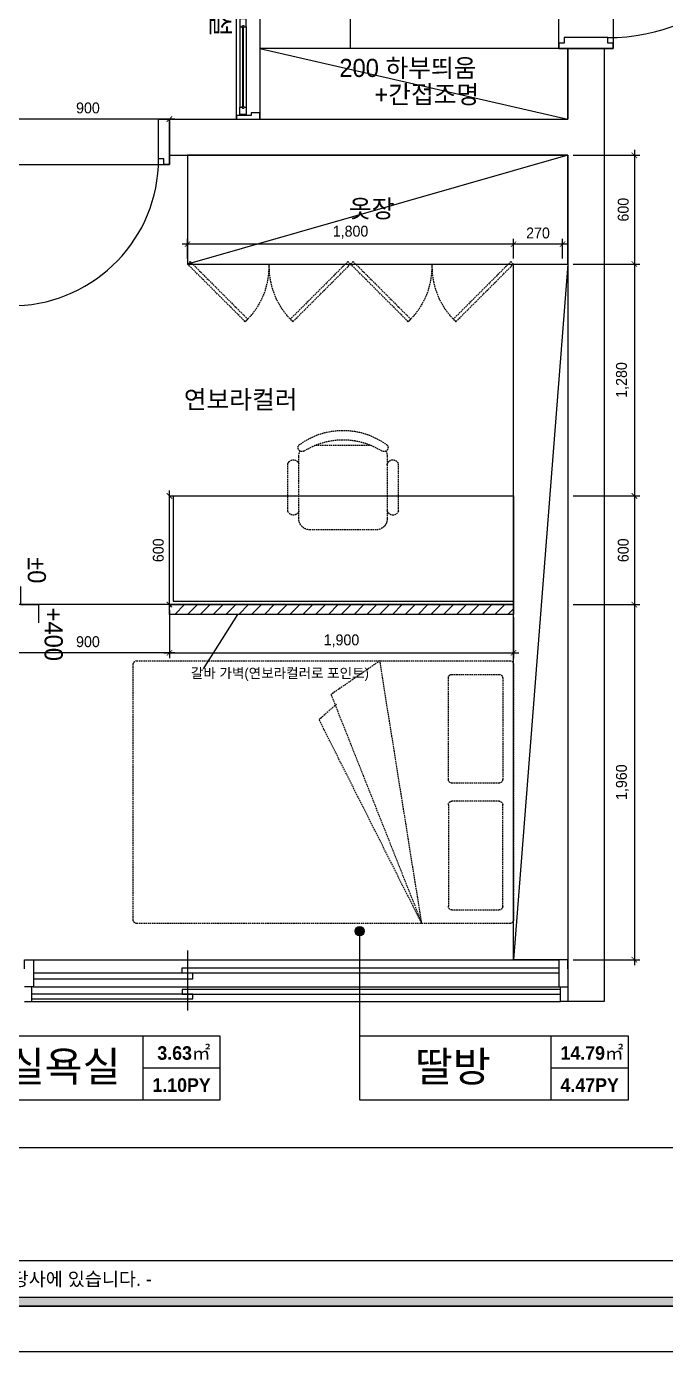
# Model space of a CAD drawing. Header units: millimetres. Extents: x -551172 to 232469, y -3435 to 261611.
# Drawn here: x 153092 to 156620, y 79203 to 86516 of the extents above; entities that cross this region are included whole.
import ezdxf
from ezdxf.enums import TextEntityAlignment as Align

# ---------------------------------------------------------------- set-up
doc = ezdxf.new("R2010")
doc.units = ezdxf.units.MM
doc.header["$LTSCALE"] = 10
doc.header["$PDMODE"] = 3
doc.linetypes.add('DH-HID2', pattern=[1.2, 0.8, -0.4])
doc.layers.get('DEFPOINTS').update_dxf_attribs({"color": 248})
for name, color, linetype in [('0-ELC TEXT', 7, 'Continuous'), ('03-TEXT', 3, 'Continuous'), ('03-WAL NEW', 3, 'Continuous'), ('06-FUR', 6, 'Continuous'), ('3.기호.계단선', 30, 'Continuous'), ('C-HAT', 251, 'Continuous'), ('F-SYM', 7, 'Continuous'), ('FORM(YOURNAME)-11', 1, 'Continuous'), ('FU-FURM', 251, 'DH-HID2'), ('Layer 1', 7, 'Continuous'), ('도면층2', 2, 'Continuous'), ('도면층4', 4, 'Continuous'), ('도면층5', 5, 'Continuous'), ('도면층8', 8, 'Continuous')]:
    doc.layers.add(name, color=color, linetype=linetype)
doc.styles.add('HY 울릉도 L', font='')
doc.styles.add('YOURNAME', font='HY울릉도M.TTF')
doc.styles.add('넥슨고딕', font='NEXONLv1GothicBold.ttf')
doc.styles.add('코레일둥고', font='Korail_Round_Gothic_Medium.ttf')
doc.styles.get('HY 울릉도 L').set_extended_font_data('HY울릉도L')
doc.dimstyles.new('30', dxfattribs={"dimscale": 30, "dimtxt": 2, "dimasz": 1, "dimexe": 1, "dimexo": 1, "dimgap": 1, "dimtad": 1, "dimdec": 0, "dimrnd": 0.05, "dimdsep": 46, "dimlunit": 6, "dimtxsty": 'HY 울릉도 L', "dimblk": 'ARCHTICK', "dimcen": 2.5, "dimdle": 1, "dimclrd": 133, "dimclre": 133, "dimclrt": 30, "dimadec": 0, "dimazin": 0, "dimtfac": 1, "dimtdec": 0, "dimtix": 1, "dimtmove": 2, "dimatfit": 3, "dimldrblk": 'ARCHTICK', "dimfxl": 1, "dimlwd": -1, "dimlwe": -1, "dimarcsym": 0})

# ---------------------------------------------------------------- blocks, each defined once
blk = doc.blocks.new('FORM-PLAN')
at = {"layer": 'FORM(YOURNAME)-11'}
h = blk.add_hatch(color=256, dxfattribs=at)
h.dxf.hatch_style = 1
h.paths.add_polyline_path([(-71444, 55115), (10556, 55115), (10556, 54915), (-71444, 54915)])
h.paths.add_polyline_path([(-71444, -2085), (10556, -2085), (10556, -2285), (-71444, -2285)])
at = {"layer": 'DEFPOINTS', "color": 158}
blk.add_line((1346, -1285), (-71444, -1285), dxfattribs=at)
for points in [[(-71444, -2285), (10556, -2285), (10556, 55115), (-71444, 55115)], [(-69444, 53115), (-64, 53115), (-64, 1215), (-69444, 1215)]]:
    blk.add_lwpolyline(points, close=True, dxfattribs=at)
at = {"layer": 'FORM(YOURNAME)-11', "color": 250}
blk.add_lwpolyline([(-72444, -3285), (11556, -3285), (11556, 56115), (-72444, 56115)], close=True, dxfattribs=at)
at = {"layer": 'FORM(YOURNAME)-11'}
blk.add_lwpolyline([(-71444, -2085), (10556, -2085), (10556, -2285), (-71444, -2285)], close=True, dxfattribs=at)
at = {"layer": 'FORM(YOURNAME)-11', "color": 1, "style": 'YOURNAME'}
blk.add_text("- 본 도서는 어떠한 경우에도 무단으로 도용할 수 없으며 도용시 '지적재산권' 보호에 관한 법률에 의거, 법적 분쟁이 발생합니다.  또한 본 도서에 관한 모든 저작권은 당사에 있습니다. -", height=300, dxfattribs=at).set_placement((-32990, -1685), align=Align.MIDDLE_CENTER)
at = {"layer": 'FORM(YOURNAME)-11', "color": 3, "style": 'YOURNAME'}
for tag, height, p in [('1', 450, (9905, 18188)), ('2', 450, (9905, 17544)), ('3', 450, (9905, 16257)), ('4', 450, (9905, 14326)), ('5', 515, (9905, 12009)), ('6', 515, (9905, 9757)), ('7', 515, (9905, 7504)), ('8', 515, (9905, 5252)), ('9', 515, (9905, 2999)), ('10', 515, (5655, 811)), ('11', 515, (9905, 747)), ('12', 515, (5655, -1441)), ('13', 515, (9905, -1441))]:
    blk.add_attdef(tag, text='', height=height, dxfattribs=at).set_placement(p, align=Align.MIDDLE_RIGHT)
blk = doc.blocks.new('F-701-1')
at = {"layer": 'FU-FURM'}
for p, q in [((-725, -506.5), (401, -1074)), ((539, -1008), (-725, -506.5)), ((-725, -506.5), (725, -738)), ((725, -738), (539, -1008)), ((401, -1074), (485, -978))]:
    blk.add_line(p, q, dxfattribs=at)
for points in [[(-705, -2100), (705, -2100, 0.414214), (725, -2080), (725, -20, 0.414214), (705, 0), (-705, 0, 0.414214), (-725, -20), (-725, -2080, 0.414214)], [(-70, -360), (-630, -360, -0.414214), (-650, -340), (-650, -80, -0.414214), (-630, -60), (-70, -60, -0.414214), (-50, -80), (-50, -340, -0.414214)], [(70, -360), (630, -360, 0.414214), (650, -340), (650, -80, 0.414214), (630, -60), (70, -60, 0.414214), (50, -80), (50, -340, 0.414214)]]:
    blk.add_lwpolyline(points, format="xyb", close=True, dxfattribs=at)
blk = doc.blocks.new('F-101')
at = {"layer": 'FU-FURM'}
for p, q in [((-248.3, 454), (-248.3, 454)), ((151.2, 467.4), (-151.2, 467.4)), ((-243.8, 406.4), (-243.8, 61)), ((243.8, 61), (243.8, 406.4)), ((-305.7, 104.1), (-305.7, 363.2)), ((304.8, 104.1), (304.8, 363.2)), ((-182.9, 0), (182.9, 0))]:
    blk.add_line(p, q, dxfattribs=at)
for centre, radius, start, end in [((0, 142.2), 406.4, 53.1301, 126.8699), ((-226, 454), 22.3, 143.30994, 302.02741), ((0, 98), 399.1, 57.57575, 122.42425), ((226, 454), 22.3, 237.97259, 36.69006), ((-275.2, 354.3), 31.8, 9.29463, 163.7398), ((-182.9, 406.4), 61, 152.41556, 180), ((182.9, 406.4), 61, 0, 27.58444), ((274.3, 354.3), 31.8, 16.2602, 163.7398), ((-275.2, 113), 31.8, 196.2602, 350.70537), ((274.3, 113), 31.8, 196.2602, 343.7398), ((-182.9, 61), 61, 180, 270), ((182.9, 61), 61, 270, 0)]:
    blk.add_arc(centre, radius, start, end, dxfattribs=at)
blk = doc.blocks.new('_ArchTick')
at = {"color": 0, "linetype": 'ByBlock', "const_width": 0.15}
blk.add_lwpolyline([(-0.5, -0.5), (0.5, 0.5)], dxfattribs=at)
blk = doc.blocks.new('*D515')
at = {"layer": '06-FUR', "color": 133, "transparency": 16777216}
for p, q in [((156111.4, 85805.3), (156478.6, 85805.3)), ((156448.6, 85835.3), (156448.6, 85175.3)), ((156111.4, 85205.3), (156478.6, 85205.3))]:
    blk.add_line(p, q, dxfattribs=at)
at = {"layer": 'DEFPOINTS', "color": 0, "transparency": 16777216}
for p in [(156081.4, 85805.3), (156081.4, 85205.3), (156448.6, 85205.3)]:
    blk.add_point(p, dxfattribs=at)
at = {"layer": '06-FUR', "color": 133, "transparency": 16777216, "xscale": 30, "yscale": 30, "zscale": 30}
for p, rotation in [((156448.6, 85805.3), 90), ((156448.6, 85205.3), 270)]:
    blk.add_blockref('_ArchTick', p, dxfattribs=dict(at, rotation=rotation))
at = {"layer": '06-FUR', "color": 30, "transparency": 16777216, "insert": (156387.3, 85505.3), "char_height": 60, "attachment_point": 5, "rotation": 90, "style": 'HY 울릉도 L'}
blk.add_mtext('600', dxfattribs=at)
blk = doc.blocks.new('*D506')
at = {"layer": '06-FUR', "color": 133, "transparency": 16777216}
for p, q in [((156111.4, 85205.3), (156478.6, 85205.3)), ((156448.6, 85235.3), (156448.6, 83895.3)), ((156111.4, 83925.3), (156478.6, 83925.3))]:
    blk.add_line(p, q, dxfattribs=at)
at = {"layer": 'DEFPOINTS', "color": 0, "transparency": 16777216}
for p in [(156081.4, 85205.3), (156081.4, 83925.3), (156448.6, 83925.3)]:
    blk.add_point(p, dxfattribs=at)
at = {"layer": '06-FUR', "color": 133, "transparency": 16777216, "xscale": 30, "yscale": 30, "zscale": 30}
for p, rotation in [((156448.6, 85205.3), 90), ((156448.6, 83925.3), 270)]:
    blk.add_blockref('_ArchTick', p, dxfattribs=dict(at, rotation=rotation))
at = {"layer": '06-FUR', "color": 30, "transparency": 16777216, "insert": (156382.6, 84565.3), "char_height": 60, "attachment_point": 5, "rotation": 90, "style": 'HY 울릉도 L'}
blk.add_mtext('1,280', dxfattribs=at)
blk = doc.blocks.new('*D507')
at = {"layer": '06-FUR', "color": 133, "transparency": 16777216}
for p, q in [((156111.4, 83925.3), (156478.6, 83925.3)), ((156448.6, 83955.3), (156448.6, 83295.3)), ((156111.4, 83325.3), (156478.6, 83325.3))]:
    blk.add_line(p, q, dxfattribs=at)
at = {"layer": 'DEFPOINTS', "color": 0, "transparency": 16777216}
for p in [(156081.4, 83925.3), (156081.4, 83325.3), (156448.6, 83325.3)]:
    blk.add_point(p, dxfattribs=at)
at = {"layer": '06-FUR', "color": 133, "transparency": 16777216, "xscale": 30, "yscale": 30, "zscale": 30}
for p, rotation in [((156448.6, 83925.3), 90), ((156448.6, 83325.3), 270)]:
    blk.add_blockref('_ArchTick', p, dxfattribs=dict(at, rotation=rotation))
at = {"layer": '06-FUR', "color": 30, "transparency": 16777216, "insert": (156387.3, 83625.3), "char_height": 60, "attachment_point": 5, "rotation": 90, "style": 'HY 울릉도 L'}
blk.add_mtext('600', dxfattribs=at)
blk = doc.blocks.new('*D512')
at = {"layer": '06-FUR', "color": 133, "transparency": 16777216}
for p, q in [((156111.4, 83325.3), (156478.6, 83325.3)), ((156448.6, 83355.3), (156448.6, 81335.3)), ((156111.4, 81365.3), (156478.6, 81365.3))]:
    blk.add_line(p, q, dxfattribs=at)
at = {"layer": 'DEFPOINTS', "color": 0, "transparency": 16777216}
for p in [(156081.4, 83325.3), (156081.4, 81365.3), (156448.6, 81365.3)]:
    blk.add_point(p, dxfattribs=at)
at = {"layer": '06-FUR', "color": 133, "transparency": 16777216, "xscale": 30, "yscale": 30, "zscale": 30}
for p, rotation in [((156448.6, 83325.3), 90), ((156448.6, 81365.3), 270)]:
    blk.add_blockref('_ArchTick', p, dxfattribs=dict(at, rotation=rotation))
at = {"layer": '06-FUR', "color": 30, "transparency": 16777216, "insert": (156382.6, 82345.3), "char_height": 60, "attachment_point": 5, "rotation": 90, "style": 'HY 울릉도 L'}
blk.add_mtext('1,960', dxfattribs=at)
blk = doc.blocks.new('*D513')
at = {"layer": '06-FUR', "color": 133, "transparency": 16777216}
for p, q in [((153881.4, 83295.3), (153881.4, 83029.2)), ((155781.4, 83255.3), (155781.4, 83029.2)), ((153851.4, 83059.2), (155811.4, 83059.2))]:
    blk.add_line(p, q, dxfattribs=at)
at = {"layer": 'DEFPOINTS', "color": 0, "transparency": 16777216}
for p in [(153881.4, 83325.3), (155781.4, 83285.3), (155781.4, 83059.2)]:
    blk.add_point(p, dxfattribs=at)
at = {"layer": '06-FUR', "color": 133, "transparency": 16777216, "xscale": 30, "yscale": 30, "zscale": 30, "rotation": 180}
blk.add_blockref('_ArchTick', (153881.4, 83059.2), dxfattribs=at)
at = {"layer": '06-FUR', "color": 133, "transparency": 16777216, "xscale": 30, "yscale": 30, "zscale": 30}
blk.add_blockref('_ArchTick', (155781.4, 83059.2), dxfattribs=at)
at = {"layer": '06-FUR', "color": 30, "transparency": 16777216, "insert": (154831.4, 83125.2), "char_height": 60, "attachment_point": 5, "style": 'HY 울릉도 L'}
blk.add_mtext('1,900', dxfattribs=at)
blk = doc.blocks.new('*D514')
at = {"layer": '06-FUR', "color": 133, "transparency": 16777216}
for p, q in [((152981.4, 83295.3), (152981.4, 83029.2)), ((153881.4, 83295.3), (153881.4, 83029.2)), ((153911.4, 83059.2), (152951.4, 83059.2))]:
    blk.add_line(p, q, dxfattribs=at)
at = {"layer": 'DEFPOINTS', "color": 0, "transparency": 16777216}
for p in [(152981.4, 83325.3), (153881.4, 83325.3), (152981.4, 83059.2)]:
    blk.add_point(p, dxfattribs=at)
at = {"layer": '06-FUR', "color": 133, "transparency": 16777216, "xscale": 30, "yscale": 30, "zscale": 30, "rotation": 180}
blk.add_blockref('_ArchTick', (152981.4, 83059.2), dxfattribs=at)
at = {"layer": '06-FUR', "color": 133, "transparency": 16777216, "xscale": 30, "yscale": 30, "zscale": 30}
blk.add_blockref('_ArchTick', (153881.4, 83059.2), dxfattribs=at)
at = {"layer": '06-FUR', "color": 30, "transparency": 16777216, "insert": (153431.4, 83120.5), "char_height": 60, "attachment_point": 5, "style": 'HY 울릉도 L'}
blk.add_mtext('900', dxfattribs=at)
blk = doc.blocks.new('*D528')
at = {"layer": '06-FUR', "color": 133, "transparency": 16777216}
for p, q in [((156081.4, 85315), (155751.4, 85315)), ((155781.4, 85235.3), (155781.4, 85345)), ((156051.4, 85235.3), (156051.4, 85345))]:
    blk.add_line(p, q, dxfattribs=at)
at = {"layer": 'DEFPOINTS', "color": 0, "transparency": 16777216}
for p in [(155781.4, 85315), (155781.4, 85205.3), (156051.4, 85205.3)]:
    blk.add_point(p, dxfattribs=at)
at = {"layer": '06-FUR', "color": 133, "transparency": 16777216, "xscale": 30, "yscale": 30, "zscale": 30, "rotation": 180}
blk.add_blockref('_ArchTick', (155781.4, 85315), dxfattribs=at)
at = {"layer": '06-FUR', "color": 133, "transparency": 16777216, "xscale": 30, "yscale": 30, "zscale": 30}
blk.add_blockref('_ArchTick', (156051.4, 85315), dxfattribs=at)
at = {"layer": '06-FUR', "color": 30, "transparency": 16777216, "insert": (155916.4, 85376.3), "char_height": 60, "attachment_point": 5, "style": 'HY 울릉도 L'}
blk.add_mtext('270', dxfattribs=at)
blk = doc.blocks.new('*D529')
at = {"layer": '06-FUR', "color": 133, "transparency": 16777216}
for p, q in [((155811.4, 85315), (153951.4, 85315)), ((153981.4, 85235.3), (153981.4, 85345)), ((155781.4, 85235.3), (155781.4, 85345))]:
    blk.add_line(p, q, dxfattribs=at)
at = {"layer": 'DEFPOINTS', "color": 0, "transparency": 16777216}
for p in [(153981.4, 85315), (153981.4, 85205.3), (155781.4, 85205.3)]:
    blk.add_point(p, dxfattribs=at)
at = {"layer": '06-FUR', "color": 133, "transparency": 16777216, "xscale": 30, "yscale": 30, "zscale": 30, "rotation": 180}
blk.add_blockref('_ArchTick', (153981.4, 85315), dxfattribs=at)
at = {"layer": '06-FUR', "color": 133, "transparency": 16777216, "xscale": 30, "yscale": 30, "zscale": 30}
blk.add_blockref('_ArchTick', (155781.4, 85315), dxfattribs=at)
at = {"layer": '06-FUR', "color": 30, "transparency": 16777216, "insert": (154881.4, 85381), "char_height": 60, "attachment_point": 5, "style": 'HY 울릉도 L'}
blk.add_mtext('1,800', dxfattribs=at)
blk = doc.blocks.new('*D590')
at = {"layer": '06-FUR', "color": 133, "transparency": 16777216}
blk.add_line((153881.4, 83295.3), (153881.4, 83955.3), dxfattribs=at)
at = {"layer": 'DEFPOINTS', "color": 0, "transparency": 16777216}
for p in [(153881.4, 83925.3), (153881.4, 83925.3), (153881.4, 83325.3)]:
    blk.add_point(p, dxfattribs=at)
at = {"layer": '06-FUR', "color": 133, "transparency": 16777216, "xscale": 30, "yscale": 30, "zscale": 30}
for p, rotation in [((153881.4, 83925.3), 90), ((153881.4, 83325.3), 270)]:
    blk.add_blockref('_ArchTick', p, dxfattribs=dict(at, rotation=rotation))
at = {"layer": '06-FUR', "color": 30, "transparency": 16777216, "insert": (153820.1, 83625.3), "char_height": 60, "attachment_point": 5, "rotation": 90, "style": 'HY 울릉도 L'}
blk.add_mtext('600', dxfattribs=at)
blk = doc.blocks.new('*D595')
at = {"layer": '06-FUR', "color": 133, "transparency": 16777216}
blk.add_line((153911.4, 86005.3), (152951.4, 86005.3), dxfattribs=at)
at = {"layer": 'DEFPOINTS', "color": 0, "transparency": 16777216}
for p in [(152981.4, 86005.3), (152981.4, 86005.3), (153881.4, 86005.3)]:
    blk.add_point(p, dxfattribs=at)
at = {"layer": '06-FUR', "color": 133, "transparency": 16777216, "xscale": 30, "yscale": 30, "zscale": 30, "rotation": 180}
blk.add_blockref('_ArchTick', (152981.4, 86005.3), dxfattribs=at)
at = {"layer": '06-FUR', "color": 133, "transparency": 16777216, "xscale": 30, "yscale": 30, "zscale": 30}
blk.add_blockref('_ArchTick', (153881.4, 86005.3), dxfattribs=at)
at = {"layer": '06-FUR', "color": 30, "transparency": 16777216, "insert": (153431.4, 86066.6), "char_height": 60, "attachment_point": 5, "style": 'HY 울릉도 L'}
blk.add_mtext('900', dxfattribs=at)

msp = doc.modelspace()

# ---------------------------------------------------------------- hatches: boundary and pattern name
at = {"layer": '0-ELC TEXT'}
h = msp.add_hatch(color=256, dxfattribs=at)
h.dxf.hatch_style = 1
edge = h.paths.add_edge_path()
edge.add_arc((154931.8, 81522.9), 25, -90, 270)
at = {"layer": 'C-HAT'}
h = msp.add_hatch(dxfattribs=at)
h.set_pattern_fill('_USER', color=256, scale=50, angle=45, pattern_type=0)
h.set_pattern_definition([(45, (0, 0), (-35.355339, 35.355339), [])])
h.paths.add_polyline_path([(155781.4, 83325.3), (153881.4, 83325.3), (153881.4, 83270.6), (155781.4, 83270.6)])
h.paths.add_polyline_path([(155381.4, 90780), (153391.4, 90780), (153391.4, 90725.3), (155381.4, 90725.3)])

# ---------------------------------------------------------------- linework, layer by layer
at = {"layer": '0-ELC TEXT'}
for p, q in [((154931.8, 80944.7), (154931.8, 81522.9)), ((153735.6, 80591), (153735.6, 80944.7)), ((155989, 80591), (155989, 80944.7)), ((153735.6, 80767.8), (154160.3, 80767.8)), ((155989, 80767.8), (156413.7, 80767.8))]:
    msp.add_line(p, q, dxfattribs=at)
for points in [[(152678.4, 80944.7), (154160.3, 80944.7), (154160.3, 80591), (152678.4, 80591)], [(154931.8, 80944.7), (156413.7, 80944.7), (156413.7, 80591), (154931.8, 80591)]]:
    msp.add_lwpolyline(points, close=True, dxfattribs=at)
msp.add_circle((154931.8, 81522.9), 25, dxfattribs=at)
at = {"layer": '03-WAL NEW'}
msp.add_line((154070, 82970), (154260, 83270.6), dxfattribs=at)
msp.add_lwpolyline([(155781.4, 83270.6), (153881.4, 83270.6), (153881.4, 83325.3), (155781.4, 83325.3)], close=True, dxfattribs=at)
at = {"layer": '06-FUR'}
for p, q in [((154381.4, 86395.3), (156081.4, 86005.3)), ((153881.4, 83325.3), (152981.4, 83325.3))]:
    msp.add_line(p, q, dxfattribs=at)
for points in [[(156081.4, 86395.3), (154381.4, 86395.3), (154381.4, 86005.3), (156081.4, 86005.3)], [(153981.4, 85205.3), (156081.4, 85205.3), (156081.4, 85805.3), (153981.4, 85805.3)], [(155781.4, 85205.3), (156081.4, 85205.3), (156081.4, 81365.3), (155781.4, 81365.3)], [(153881.4, 83925.3), (155781.4, 83925.3), (155781.4, 83325.3), (153881.4, 83325.3)]]:
    msp.add_lwpolyline(points, close=True, dxfattribs=at)
for points in [[(156081.4, 85805.3), (153981.4, 85205.3)], [(156081.4, 85205.3), (155781.4, 81365.3)], [(153901.4, 83925.3), (153901.4, 83345.3), (155781.4, 83345.3)]]:
    msp.add_lwpolyline(points, dxfattribs=at)
at = {"layer": '3.기호.계단선'}
msp.add_lwpolyline([(153059.3, 83425.3), (153059.3, 83325.3), (153159.3, 83325.3), (153159.3, 83225.3)], dxfattribs=at)
at = {"layer": 'FU-FURM'}
for points in [[(154299.6, 84887.1), (153981.4, 85205.3), (153995.5, 85219.4), (154313.7, 84901.2)], [(154563.2, 84887.1), (154881.4, 85205.3), (154867.2, 85219.4), (154549, 84901.2)], [(155199.6, 84887.1), (154881.4, 85205.3), (154895.5, 85219.4), (155213.7, 84901.2)], [(155463.2, 84887.1), (155781.4, 85205.3), (155767.2, 85219.4), (155449, 84901.2)]]:
    msp.add_lwpolyline(points, close=True, dxfattribs=at)
for centre, start, end in [((154017.1, 85190.8), 314.30897, 1.99931), ((154845.7, 85190.8), 178.00069, 225.69103), ((154917.1, 85190.8), 314.30897, 1.99931), ((155745.7, 85190.8), 178.00069, 225.69103)]:
    msp.add_arc(centre, 414.6, start, end, dxfattribs=at)
at = {"layer": 'Layer 1'}
msp.add_line((154881.4, 86395.3), (154881.4, 87535.3), dxfattribs=at)
at = {"layer": '도면층2'}
for p, q in [((156081.4, 86395.3), (156081.4, 86005.3)), ((156281.4, 86395.3), (156081.4, 86395.3)), ((156281.4, 86395.3), (156281.4, 81135.3)), ((153881.4, 86005.3), (156081.4, 86005.3)), ((153881.4, 85805.3), (153881.4, 86005.3)), ((153881.4, 85805.3), (156081.4, 85805.3)), ((156081.4, 85805.3), (156081.4, 81135.3)), ((156281.4, 81135.3), (156081.4, 81135.3))]:
    msp.add_line(p, q, dxfattribs=at)
at = {"layer": '도면층4'}
for p, q in [((156031.4, 86395.3), (156031.4, 87535.3)), ((156331.4, 87535.3), (156331.4, 86395.3)), ((156331.4, 86395.3), (156031.4, 86395.3)), ((153881.4, 86005.3), (152981.4, 86005.3)), ((153881.4, 85755.3), (153881.4, 86005.3)), ((152981.4, 85755.3), (153881.4, 85755.3)), ((153981.4, 81415.3), (153981.4, 81085.3)), ((153131.4, 81365.3), (156031.4, 81365.3)), ((153131.4, 81215.3), (156031.4, 81215.3)), ((153121.4, 81135.3), (156041.4, 81135.3))]:
    msp.add_line(p, q, dxfattribs=at)
for points in [[(156331.4, 86395.3), (156331.4, 86425.3), (156301.4, 86425.3), (156301.4, 86455.3), (156061.4, 86455.3), (156061.4, 86425.3), (156031.4, 86425.3), (156031.4, 86395.3), (156331.4, 86395.3)], [(153881.4, 85755.3), (153851.4, 85755.3), (153851.4, 85785.3), (153821.4, 85785.3), (153821.4, 86005.3), (153851.4, 86005.3), (153851.4, 86005.3), (153881.4, 86005.3), (153881.4, 85755.3)], [(153081.4, 81315.3), (153081.4, 81365.3), (153131.4, 81365.3), (153131.4, 81215.3), (153081.4, 81215.3)], [(156081.4, 81315.3), (156081.4, 81365.3), (156031.4, 81365.3), (156031.4, 81215.3), (156081.4, 81215.3)], [(153131.4, 81260.3), (154011.4, 81260.3), (154011.4, 81290.3), (153131.4, 81290.3)], [(156031.4, 81290.3), (153951.4, 81290.3), (153951.4, 81320.3), (156031.4, 81320.3)], [(153081.4, 81135.3), (153121.4, 81135.3), (153121.4, 81215.3)], [(156041.4, 81200.3), (153951.4, 81200.3), (153951.4, 81175.3), (156041.4, 81175.3)], [(156081.4, 81135.3), (156041.4, 81135.3), (156041.4, 81215.3)], [(153121.4, 81150.3), (154011.4, 81150.3), (154011.4, 81175.3), (153121.4, 81175.3)]]:
    msp.add_lwpolyline(points, dxfattribs=at)
at = {"layer": '도면층5'}
for centre, radius, start, end in [((156306, 87500.4), 1045.1, 269.74486, 358.62483), ((153011.4, 85785.3), 810, 272.12255, 0)]:
    msp.add_arc(centre, radius, start, end, dxfattribs=at)
at = {"layer": '도면층8'}
for p, q in [((154251.4, 86005.3), (154251.4, 87535.3)), ((154381.4, 87514.9), (154381.4, 86040.4)), ((154270.4, 86514.6), (154270.4, 86071.3)), ((154305.4, 86514.6), (154305.4, 86071.3))]:
    msp.add_line(p, q, dxfattribs=at)
for points in [[(154270.4, 86559.1), (154270.4, 86514.6), (154282.1, 86514.6), (154284.1, 86521.1), (154291.7, 86521.1), (154293.7, 86514.6), (154305.4, 86514.6), (154305.4, 86559.1)], [(154293.7, 86071.3), (154305.4, 86071.3), (154305.4, 86030.4), (154270.4, 86030.4), (154270.4, 86071.3), (154282.1, 86071.3), (154284.1, 86064.8), (154291.7, 86064.8)]]:
    msp.add_lwpolyline(points, close=True, dxfattribs=at)
for points in [[(154281.1, 86514.6), (154282.7, 86511.4), (154283.9, 86510.8), (154285.6, 86510.2)], [(154290.2, 86075.8), (154290.2, 86510.2), (154285.6, 86510.2), (154285.6, 86075.8), (154290.2, 86075.8), (154285.6, 86075.8)], [(154294.7, 86514.6), (154293.1, 86511.4), (154291.9, 86510.8), (154290.2, 86510.2)], [(154370.8, 86005.3), (154381.4, 86005.3), (154381.4, 86040.4), (154333.3, 86040.4), (154333.3, 86025.7), (154251.4, 86025.7), (154251.4, 86005.3), (154370.8, 86005.3)], [(154281.1, 86071.3), (154282.7, 86074.5), (154283.9, 86075.2), (154285.6, 86075.8)], [(154294.7, 86071.3), (154293.1, 86074.5), (154291.9, 86075.2), (154290.2, 86075.8)]]:
    msp.add_lwpolyline(points, dxfattribs=at)

# ---------------------------------------------------------------- block references
at = {"layer": 'F-SYM', "xscale": 0.2500000000000001, "yscale": 0.2500000000000001, "zscale": 0.2500000000000001}
msp.add_blockref('FORM-PLAN', (158229.9, 80024), dxfattribs=at)
at = {"layer": 'FU-FURM', "xscale": -1}
msp.add_blockref('F-101', (154840, 83738.4), dxfattribs=at)
at = {"layer": 'FU-FURM', "xscale": -1, "rotation": 270}
msp.add_blockref('F-701-1', (155781.4, 82290.3), dxfattribs=at)

# ---------------------------------------------------------------- texts
at = {"layer": '0-ELC TEXT', "style": '코레일둥고'}
msp.add_text('3연동신설', height=100, rotation=270, dxfattribs=at).set_placement((154113.5, 87035.9))
for s, height, p in [('200 하부띄움', 100, (154819.7, 86237.7)), ('+간접조명', 100, (155013.3, 86091.3)), ('옷장', 100, (154872.5, 85461.4)), ('연보라컬러', 100, (153961.1, 84407.5)), ('갈바 가벽(연보라컬러로 포인트)', 54.865, (154000, 82920))]:
    msp.add_text(s, height=height, dxfattribs=at).set_placement(p)
at = {"layer": '03-TEXT'}
for s, height, style, p in [('3.63㎡', 75, '넥슨고딕', (153961.3, 80812.9)), ('14.79㎡', 75, '넥슨고딕', (156214.7, 80812.9)), ('거실욕실', 166.67, '코레일둥고', (153193.1, 80692.5)), ('딸방', 166.67, '코레일둥고', (155446.5, 80692.5)), ('1.10PY', 75, '넥슨고딕', (153948.4, 80636)), ('4.47PY', 75, '넥슨고딕', (156201.9, 80636))]:
    msp.add_text(s, height=height, dxfattribs=dict(at, style=style)).set_placement(p, align=Align.CENTER)
at = {"layer": '3.기호.계단선', "style": '코레일둥고'}
for s, p in [('±0', (153099.5, 83587.1)), ('+400', (153192.3, 83308.8))]:
    msp.add_text(s, height=100, rotation=270, dxfattribs=at).set_placement(p)

# ---------------------------------------------------------------- dimensions: what is measured, and where the dimension line sits
at = {"layer": '06-FUR'}
dim = msp.add_linear_dim(base=(152981.4, 86005.3), p1=(153881.4, 86005.3), p2=(152981.4, 86005.3), dimstyle='30', override={"dimfxl": 1.25}, dxfattribs=at)
dim.commit()
dim.dimension.update_dxf_attribs({"geometry": '*D595', "text_midpoint": (153431.4, 86066.6)})
for base, p1, p2, picture, middle in [((156448.6, 85205.3), (156081.4, 85805.3), (156081.4, 85205.3), '*D515', (156387.3, 85505.3)), ((156448.6, 83925.3), (156081.4, 85205.3), (156081.4, 83925.3), '*D506', (156382.6, 84565.3)), ((156448.6, 83325.3), (156081.4, 83925.3), (156081.4, 83325.3), '*D507', (156387.3, 83625.3)), ((156448.6, 81365.3), (156081.4, 83325.3), (156081.4, 81365.3), '*D512', (156382.6, 82345.3))]:
    dim = msp.add_linear_dim(base=base, p1=p1, p2=p2, angle=90, dimstyle='30', dxfattribs=at)
    dim.commit()
    dim.dimension.update_dxf_attribs({"geometry": picture, "text_midpoint": middle})
for base, p1, p2, picture, middle in [((153981.4, 85315), (155781.4, 85205.3), (153981.4, 85205.3), '*D529', (154881.4, 85381)), ((155781.4, 85315), (156051.4, 85205.3), (155781.4, 85205.3), '*D528', (155916.4, 85376.3)), ((152981.4, 83059.2), (153881.4, 83325.3), (152981.4, 83325.3), '*D514', (153431.4, 83120.5)), ((155781.4, 83059.2), (153881.4, 83325.3), (155781.4, 83285.3), '*D513', (154831.4, 83125.2))]:
    dim = msp.add_linear_dim(base=base, p1=p1, p2=p2, dimstyle='30', dxfattribs=at)
    dim.commit()
    dim.dimension.update_dxf_attribs({"geometry": picture, "text_midpoint": middle})
dim = msp.add_linear_dim(base=(153881.4, 83925.3), p1=(153881.4, 83325.3), p2=(153881.4, 83925.3), angle=90, dimstyle='30', override={"dimfxl": 1.25}, dxfattribs=at)
dim.commit()
dim.dimension.update_dxf_attribs({"geometry": '*D590', "text_midpoint": (153820.1, 83625.3)})

doc.saveas('drawing.dxf')
